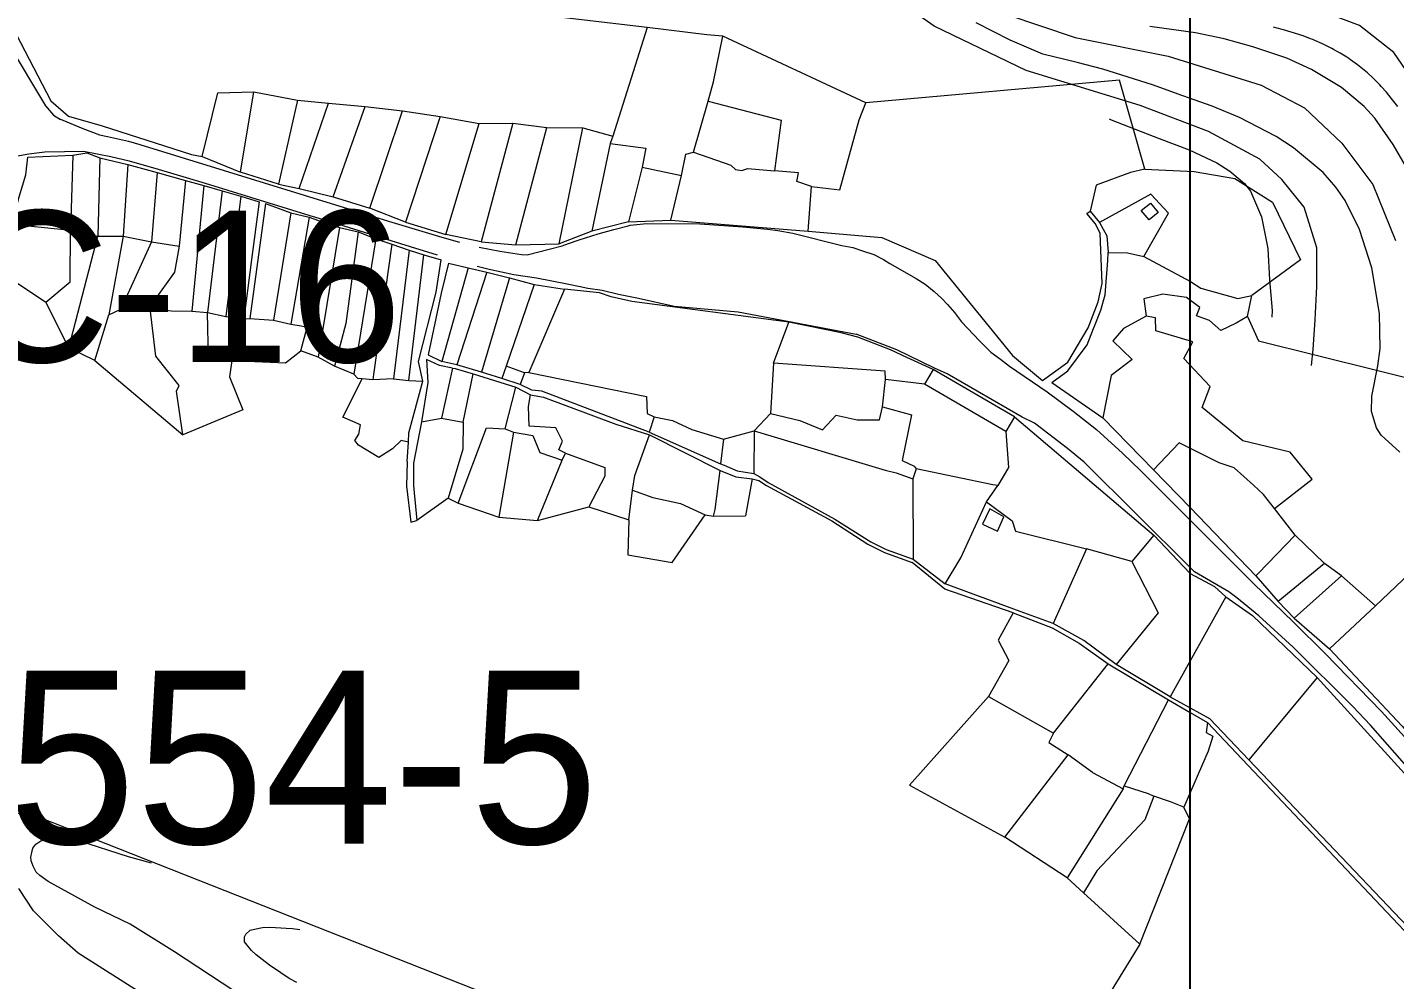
# Model space of a CAD drawing. Header units: metres. Extents: x 548946 to 557077, y 1838800 to 1845419.
# Drawn here: x 555462 to 556095, y 1840397 to 1840838 of the extents above; entities that cross this region are included whole.
import ezdxf
from ezdxf.enums import TextEntityAlignment as Align

# ---------------------------------------------------------------- set-up
doc = ezdxf.new("R2010")
doc.units = ezdxf.units.M
doc.header["$LTSCALE"] = 28
for name, color, linetype, lineweight in [('1', 7, 'Continuous', 13), ('10', 7, 'Continuous', 13), ('2', 7, 'Continuous', 13), ('22', 7, 'Continuous', 13), ('55', 7, 'Continuous', 35), ('60', 7, 'Continuous', 25)]:
    doc.layers.add(name, color=color, linetype=linetype, lineweight=lineweight)
doc.layers.add('61', color=7, linetype='Continuous')

msp = doc.modelspace()

# ---------------------------------------------------------------- linework, layer by layer
at = {"layer": '1'}
for points in [[(556056.23, 1840681.38), (556057.05, 1840688.78), (556057.91, 1840702.45), (556058.76, 1840717.84), (556058.76, 1840735.79), (556052.79, 1840754.6), (556042.56, 1840767.42), (556032.33, 1840776.82), (556008.47, 1840789.64), (555976.93, 1840801.61), (555924.08, 1840817.85), (555881.46, 1840838.37), (555826.91, 1840876.83), (555793.67, 1840894.78)], [(556111.19, 1840801.65), (556094.31, 1840826.18), (556078.45, 1840838.67), (556052.92, 1840848.33), (556024.28, 1840850.81), (555995.49, 1840852.21)], [(555915.22, 1840843.73), (555946.81, 1840833.17), (555989.88, 1840824.53), (556032.96, 1840811.09), (556053.06, 1840800.53), (556070.29, 1840784.22), (556084.65, 1840765.02), (556095.18, 1840739.1)], [(556097.11, 1840641.14), (556088.41, 1840649.14), (556086.33, 1840652.48), (556084.06, 1840660.05), (556084.13, 1840667.08), (556086.96, 1840681.15), (556087.98, 1840689.19), (556087.73, 1840705.32), (556084.15, 1840726.58), (556078.51, 1840744.26), (556071.77, 1840757.67), (556067.52, 1840763.85), (556061.64, 1840770.59), (556047.87, 1840782.11), (556039.83, 1840787.28), (556022.88, 1840796.07), (556010.31, 1840801.37), (555996.73, 1840806.21), (555982.61, 1840811.16), (555959.6, 1840818.47), (555947.8, 1840821.56), (555931.86, 1840825.43), (555916.7, 1840831.85), (555901, 1840839.98)], [(556100.17, 1840772.94), (556094.06, 1840783.54), (556085.57, 1840795.73), (556080.63, 1840801.25), (556070.15, 1840809.96), (556056.19, 1840818.27), (556044.85, 1840823.53), (556029.11, 1840828.83), (556015.84, 1840832.47), (556002.5, 1840835.22), (555981.38, 1840838.16)], [(555557.24, 1840391.9), (555529.8, 1840409.96), (555509.23, 1840422.74), (555492.86, 1840430.65), (555471.25, 1840442.48), (555467.4, 1840445.26), (555465.7, 1840446.81), (555464.31, 1840449.59), (555463.39, 1840452.06), (555463.23, 1840453.76), (555463.69, 1840455.93), (555464.16, 1840457.94), (555465.54, 1840459.79), (555467.86, 1840461.34), (555471.71, 1840462.42), (555474.64, 1840462.73), (555479.58, 1840462.58), (555485.28, 1840461.5), (555508.4, 1840454.02), (555518.96, 1840451.14)], [(555516.12, 1840389.77), (555485.18, 1840409.3), (555476.01, 1840417.35), (555464.55, 1840428.84), (555457.67, 1840439.18)]]:
    msp.add_lwpolyline(points, dxfattribs=at)
at = {"layer": '10'}
for p, q in [((555748.64, 1840837.78), (555732.7, 1840787.51)), ((555849.95, 1840802.89), (555783.64, 1840833.78)), ((555586.72, 1840804.07), (555577.92, 1840765.27)), ((555770.1, 1840780.08), (555776.86, 1840803.61)), ((555587.5, 1840763.2), (555601.07, 1840802.75)), ((555603.3, 1840759.32), (555618.06, 1840801.15)), ((555687.83, 1840737.15), (555702.17, 1840791.53)), ((555718.87, 1840791.31), (555732.7, 1840787.51)), ((555731.55, 1840784.04), (555723.04, 1840743.46)), ((555732.7, 1840787.51), (555731.55, 1840784.04)), ((555461.82, 1840777.82), (555482.75, 1840778.69)), ((555482.75, 1840778.69), (555481.61, 1840743.88)), ((555542.64, 1840778.1), (555560.41, 1840770.78)), ((555495.24, 1840777.36), (555494.34, 1840741.25)), ((555495.24, 1840777.36), (555508.21, 1840774.34)), ((555508.21, 1840774.34), (555506.05, 1840741.22)), ((555508.21, 1840774.34), (555521.84, 1840770.67)), ((555746.33, 1840773.11), (555764.55, 1840769.25)), ((555521.84, 1840770.67), (555519.15, 1840738.54)), ((555521.84, 1840770.67), (555534.82, 1840766.97)), ((555534.82, 1840766.97), (555531.98, 1840736.6)), ((555534.82, 1840766.97), (555543.36, 1840764.62)), ((555577.92, 1840765.27), (555560.41, 1840770.78)), ((555759.58, 1840748.65), (555764.55, 1840769.25)), ((555543.36, 1840764.62), (555537.79, 1840706.5)), ((555543.36, 1840764.62), (555551.86, 1840762.11)), ((555551.86, 1840762.11), (555545.13, 1840705.84)), ((555551.86, 1840762.11), (555560.58, 1840759.68)), ((555560.58, 1840759.68), (555553.5, 1840703.96)), ((555560.58, 1840759.68), (555569.02, 1840757.12)), ((555603.3, 1840759.32), (555620.3, 1840754.14)), ((555823.14, 1840743.44), (555824.69, 1840764.14)), ((555571.97, 1840756.35), (555564.74, 1840703.05)), ((555569.02, 1840757.12), (555565.48, 1840730.41)), ((555571.97, 1840756.35), (555583.67, 1840751.93)), ((555953.68, 1840752.69), (555958.14, 1840747.56)), ((555454.5, 1840746.74), (555481.61, 1840743.88)), ((555583.67, 1840751.93), (555575.58, 1840702.25)), ((555583.67, 1840751.93), (555592.12, 1840750.04)), ((555592.12, 1840750.04), (555583.72, 1840700.51)), ((555598.57, 1840747.66), (555591.25, 1840699.05)), ((555592.12, 1840750.04), (555598.57, 1840747.66)), ((555598.57, 1840747.66), (555606.21, 1840745.13)), ((555740.04, 1840747.77), (555723.04, 1840743.46)), ((555480.8, 1840689.48), (555494.34, 1840741.25)), ((555481.61, 1840743.88), (555494.34, 1840741.25)), ((555494.34, 1840741.25), (555506.05, 1840741.22)), ((555506.05, 1840741.22), (555499.44, 1840704.84)), ((555506.05, 1840741.22), (555519.15, 1840738.54)), ((555606.21, 1840745.13), (555596.29, 1840685.16)), ((555606.21, 1840745.13), (555614.82, 1840743.24)), ((555614.82, 1840743.24), (555623.07, 1840739.96)), ((555623.07, 1840739.96), (555630.4, 1840737.41)), ((555519.15, 1840738.54), (555504.96, 1840707.41)), ((555519.15, 1840738.54), (555531.98, 1840736.6)), ((555630.4, 1840737.41), (555621.88, 1840677.22)), ((555630.4, 1840737.41), (555638.39, 1840734.63)), ((555638.39, 1840734.63), (555631.19, 1840675.2)), ((555638.39, 1840734.63), (555645.3, 1840732.6)), ((555442.33, 1840729.16), (555470.27, 1840710.63)), ((555638.25, 1840674.35), (555645.3, 1840732.6)), ((555645.3, 1840732.6), (555653.22, 1840730.28)), ((555656.59, 1840728.74), (555665.76, 1840726.56)), ((555665.76, 1840726.56), (555653.63, 1840683.15)), ((555674.48, 1840724.56), (555660.5, 1840681.67)), ((555665.76, 1840726.56), (555674.48, 1840724.56)), ((555684.83, 1840721.84), (555671.97, 1840678.21)), ((555674.48, 1840724.56), (555684.83, 1840721.84)), ((555684.83, 1840721.84), (555696.37, 1840718.8)), ((555696.37, 1840718.8), (555683.31, 1840681.07)), ((555710.36, 1840716.64), (555693.91, 1840678.1)), ((555696.37, 1840718.8), (555710.36, 1840716.64)), ((556026.6, 1840703.99), (556028.63, 1840713.71)), ((555492.93, 1840683.68), (555499.44, 1840704.84)), ((555499.44, 1840704.84), (555504.96, 1840707.41)), ((555504.96, 1840707.41), (555518.59, 1840707.67)), ((555537.79, 1840706.5), (555545.13, 1840705.84)), ((555545.13, 1840705.84), (555553.5, 1840703.96)), ((555553.5, 1840703.96), (555561.82, 1840702.85)), ((555561.82, 1840702.85), (555564.74, 1840703.05)), ((555564.74, 1840703.05), (555575.58, 1840702.25)), ((555575.58, 1840702.25), (555583.72, 1840700.51)), ((555807.11, 1840682.42), (555814.23, 1840701.36)), ((555492.93, 1840683.68), (555533.58, 1840649.24)), ((555881.11, 1840679.46), (555868.88, 1840685.03)), ((555658.55, 1840680.06), (555653.36, 1840657.01)), ((555663.37, 1840655.04), (555668.15, 1840677.43)), ((555668.15, 1840677.43), (555687.83, 1840671.32)), ((555681.3, 1840675.27), (555671.97, 1840678.21)), ((555683.31, 1840681.07), (555681.3, 1840675.27)), ((555691.81, 1840677.98), (555683.31, 1840681.07)), ((555691.81, 1840677.98), (555689.91, 1840672.56)), ((555693.91, 1840678.1), (555691.81, 1840677.98)), ((555807.11, 1840682.42), (555805.74, 1840659.09)), ((555881.11, 1840679.46), (555877.04, 1840672.72)), ((555918.76, 1840657.57), (555881.11, 1840679.46)), ((555631.19, 1840675.2), (555621.65, 1840674.73)), ((555631.19, 1840675.2), (555638.25, 1840674.35)), ((555638.25, 1840674.35), (555644.72, 1840674.14)), ((555689.91, 1840672.56), (555681.3, 1840675.27)), ((555682.96, 1840652.06), (555687.83, 1840671.32)), ((555687.83, 1840671.32), (555694.59, 1840667.8)), ((555857.55, 1840662.17), (555858.93, 1840674.82)), ((555877.04, 1840672.72), (555858.93, 1840674.82)), ((555914.66, 1840650.74), (555877.04, 1840672.72)), ((555935.94, 1840673.45), (555959.54, 1840657.03)), ((555748.69, 1840659.09), (555751.93, 1840657.57)), ((555751.93, 1840657.57), (555749.54, 1840650.48)), ((555798.11, 1840651.11), (555805.74, 1840659.09)), ((555918.76, 1840657.57), (555914.66, 1840650.74)), ((555918.76, 1840657.57), (555983.2, 1840602.73)), ((555644.2, 1840655.27), (555640.5, 1840636.13)), ((555644.2, 1840655.27), (555653.36, 1840657.01)), ((555653.36, 1840657.01), (555663.37, 1840655.04)), ((555663.37, 1840655.04), (555663.35, 1840642.62)), ((555682.96, 1840652.06), (555686.76, 1840650.39)), ((555734.17, 1840654.22), (555749.68, 1840649.28)), ((555798.11, 1840651.11), (555798.01, 1840631.38)), ((555798.11, 1840651.11), (555858.84, 1840632.82)), ((555959.54, 1840657.03), (555983.12, 1840633.1)), ((555637.48, 1840636.82), (555638.11, 1840645.87)), ((555686.76, 1840650.39), (555679.99, 1840611.11)), ((555749.54, 1840650.48), (555782.6, 1840635.86)), ((555749.68, 1840649.28), (555782.37, 1840632.73)), ((555783.96, 1840647.19), (555782.6, 1840635.86)), ((555709.31, 1840637.55), (555710.87, 1840640.79)), ((555697.83, 1840609.53), (555709.31, 1840637.55)), ((555782.6, 1840635.86), (555785.08, 1840634.81)), ((555873.25, 1840633.5), (555871.72, 1840628.93)), ((555983.12, 1840633.1), (556000, 1840615.56)), ((555797.2, 1840628.92), (555794.1, 1840611.68)), ((555871.72, 1840628.93), (555871.82, 1840591.62)), ((555905.82, 1840618.2), (555910.98, 1840625.8)), ((555656.53, 1840619.91), (555661.16, 1840617.56)), ((555740.16, 1840609.92), (555741.81, 1840623.58)), ((555661.16, 1840617.56), (555679.99, 1840611.11)), ((555697.83, 1840609.53), (555721.63, 1840615.83)), ((555721.63, 1840615.83), (555740.16, 1840609.92)), ((556000, 1840615.56), (556030.44, 1840583.94)), ((556048.67, 1840602.75), (556039.07, 1840615.11)), ((555679.99, 1840611.11), (555697.83, 1840609.53)), ((555775.56, 1840612.19), (555779.35, 1840611.64)), ((555779.35, 1840611.64), (555794.1, 1840611.68)), ((556048.67, 1840602.75), (556062.24, 1840589.68)), ((555952.11, 1840596.51), (555936.56, 1840561.9)), ((556062.24, 1840589.68), (556040.87, 1840572.07)), ((556070.15, 1840584), (556062.24, 1840589.68)), ((556030.44, 1840583.94), (556040.87, 1840572.07)), ((556048.25, 1840564.43), (556070.15, 1840584)), ((556070.15, 1840584), (556085.81, 1840570.09)), ((556016.62, 1840574.18), (555990.75, 1840527.9)), ((556064.6, 1840550.11), (556085.81, 1840570.09)), ((555936.71, 1840511.07), (555962.11, 1840543.2)), ((555962.11, 1840543.2), (555990, 1840526.54)), ((555990.75, 1840527.9), (555965.76, 1840542.97)), ((556058.82, 1840536.92), (556027.15, 1840498.85)), ((555906.69, 1840528.13), (555870.12, 1840487.12)), ((555906.69, 1840528.13), (555936.71, 1840511.07)), ((555969.56, 1840486.73), (555990, 1840526.54)), ((555990, 1840526.54), (556000, 1840520.76)), ((555990.75, 1840527.9), (556000, 1840522.84)), ((556000, 1840520.76), (556008.01, 1840516.13)), ((555954.84, 1840492.95), (555943.6, 1840501.1)), ((555954.84, 1840492.95), (555969.05, 1840485.32)), ((556027.15, 1840498.85), (556100.65, 1840421.67)), ((555870.12, 1840487.12), (555914.2, 1840462.97)), ((555969.05, 1840485.32), (555969.56, 1840486.73)), ((555969.05, 1840485.32), (555943.09, 1840444.16)), ((555943.09, 1840444.16), (555950.68, 1840437.24)), ((555950.68, 1840437.24), (555976.82, 1840413.41)), ((555976.82, 1840413.41), (555889.08, 1840271.77))]:
    msp.add_line(p, q, dxfattribs=at)
for points in [[(555748.64, 1840837.78), (555685.35, 1840845.15), (555649.8, 1840896.11)], [(555448.26, 1840850.12), (555472.57, 1840803.86), (555480.71, 1840796.65)], [(555783.64, 1840833.78), (555776.29, 1840834.39), (555748.64, 1840837.78)], [(555776.86, 1840803.61), (555779.34, 1840812.54), (555783.64, 1840833.78)], [(555979.04, 1840772.14), (555967.33, 1840813.31), (555849.95, 1840802.89)], [(555542.64, 1840778.1), (555549.78, 1840807.53), (555566.45, 1840807.92)], [(555560.41, 1840770.78), (555566.45, 1840807.92), (555586.72, 1840804.07), (555601.07, 1840802.75), (555618.06, 1840801.15), (555635.4, 1840799.17), (555652.74, 1840796.59), (555670.83, 1840793.37), (555686.49, 1840793.41), (555702.17, 1840791.53), (555718.87, 1840791.31)], [(555776.86, 1840803.61), (555810.62, 1840794.86), (555807.53, 1840771.46)], [(555480.71, 1840796.65), (555496.35, 1840792.26), (555537.7, 1840779.05), (555542.64, 1840778.1)], [(555636.7, 1840747.64), (555620.3, 1840754.14), (555635.4, 1840799.17)], [(555824.69, 1840764.14), (555837.88, 1840762.69), (555846.81, 1840794.99), (555849.95, 1840802.89)], [(555652.74, 1840796.59), (555636.7, 1840747.64), (555655.36, 1840741.91)], [(555671.85, 1840738.53), (555655.36, 1840741.91), (555670.83, 1840793.37)], [(555686.49, 1840793.41), (555671.85, 1840738.53), (555687.83, 1840737.15), (555707.83, 1840737.58)], [(555723.04, 1840743.46), (555707.83, 1840737.58), (555718.87, 1840791.31)], [(555731.55, 1840784.04), (555748.01, 1840781.97), (555746.33, 1840773.11)], [(555454.5, 1840746.74), (555457.95, 1840759.4), (555460.9, 1840769.63), (555461.82, 1840777.82)], [(555482.75, 1840778.69), (555489.16, 1840779.68), (555495.24, 1840777.36)], [(555764.55, 1840769.25), (555766.53, 1840779.06), (555770.1, 1840780.08)], [(555770.1, 1840780.08), (555787.38, 1840774.09), (555789.57, 1840771.97), (555792.41, 1840771.63), (555795.24, 1840772.57), (555807.53, 1840771.46)], [(555746.33, 1840773.11), (555740.04, 1840747.77), (555759.58, 1840748.65), (555823.14, 1840743.44)], [(555824.69, 1840764.14), (555817.91, 1840766.55), (555818.68, 1840770.45), (555807.53, 1840771.46)], [(555979.04, 1840772.14), (555972.48, 1840770.62), (555956.56, 1840764.75), (555953.68, 1840752.69)], [(555979.04, 1840772.14), (556001.93, 1840771.04), (556020.8, 1840767.8), (556038.18, 1840756.91), (556051.17, 1840730.19), (556028.63, 1840713.71)], [(555577.92, 1840765.27), (555587.5, 1840763.2), (555603.3, 1840759.32)], [(555978.62, 1840731.75), (555989.99, 1840751.82), (555981.84, 1840760.61), (555958.14, 1840747.56)], [(555931.7, 1840674.34), (555943.34, 1840682.92), (555952.79, 1840698.74), (555957.51, 1840710.86), (555959.31, 1840719.26), (555958.35, 1840742.43), (555956.21, 1840746.89), (555952.26, 1840751.67), (555953.68, 1840752.69)], [(555958.14, 1840747.56), (555961.54, 1840741.35), (555962.15, 1840733.62)], [(555470.27, 1840710.63), (555481.55, 1840720.06), (555481.61, 1840743.88)], [(555614.82, 1840743.24), (555609.17, 1840700.75), (555603.91, 1840681.03)], [(555623.07, 1840739.96), (555612.83, 1840677.25), (555603.91, 1840681.03)], [(555823.14, 1840743.44), (555857.35, 1840740.61), (555882.06, 1840729.98), (555917.78, 1840685.87), (555931.7, 1840674.34)], [(555531.98, 1840736.6), (555529.78, 1840724.59), (555520.04, 1840710.89), (555518.59, 1840707.67)], [(555955.8, 1840699.58), (555958.74, 1840706.94), (555960.73, 1840714.05), (555961.88, 1840729.94), (555962.15, 1840733.62)], [(555962.15, 1840733.62), (555971.02, 1840733.46), (555978.62, 1840731.75)], [(555565.48, 1840730.41), (555565.31, 1840729.18), (555561.82, 1840702.85)], [(555644.72, 1840674.14), (555642.72, 1840683.12), (555650.95, 1840715.28), (555653.22, 1840730.28)], [(555656.59, 1840728.74), (555653.24, 1840714.73), (555647.18, 1840686.28), (555653.63, 1840683.15)], [(555978.62, 1840731.75), (556000.27, 1840720.13), (556004.96, 1840717.1), (556022.12, 1840712.37), (556028.63, 1840713.71)], [(555814.23, 1840701.36), (555741.61, 1840711.01), (555731.94, 1840713.17), (555726.58, 1840714.91), (555710.36, 1840716.64)], [(556026.6, 1840703.99), (556021.37, 1840700.93), (556014.24, 1840697.5), (556008.93, 1840702.1), (556003, 1840704.35), (556004.54, 1840708.16), (555998.34, 1840712.73), (555987.43, 1840714.39), (555978.66, 1840712.13), (555979.62, 1840704.13)], [(555492.93, 1840683.68), (555480.8, 1840689.48), (555470.27, 1840710.63)], [(555518.59, 1840707.67), (555528.33, 1840706.59), (555537.79, 1840706.5)], [(555533.58, 1840649.24), (555530.69, 1840669.45), (555531.99, 1840672.08), (555521.13, 1840685.65), (555518.59, 1840707.67)], [(555556.3, 1840683.62), (555545.5, 1840684.23), (555545.13, 1840705.84)], [(555979.62, 1840704.13), (555969.25, 1840698.42), (555964.29, 1840692.68), (555973.19, 1840684.12), (555963.54, 1840676.68), (555959.54, 1840657.03)], [(556039.07, 1840615.11), (556056.47, 1840628.63), (556046.31, 1840641.17), (556024.51, 1840646.45), (556005.64, 1840661.93), (556009.35, 1840671.55), (555997.18, 1840684.54), (556001.22, 1840692.27), (555984.14, 1840697.41), (555984, 1840703.45), (555979.62, 1840704.13)], [(556026.6, 1840703.99), (556031.68, 1840692.76), (556113.64, 1840672.35)], [(555583.72, 1840700.51), (555588.44, 1840699.7), (555591.25, 1840699.05)], [(555603.91, 1840681.03), (555596.29, 1840685.16), (555588.27, 1840688.04), (555591.25, 1840699.05)], [(555868.88, 1840685.03), (555861.29, 1840688.49), (555846.22, 1840694.48), (555838.49, 1840696.37), (555814.23, 1840701.36)], [(555935.94, 1840673.45), (555943.44, 1840678.83), (555952.34, 1840690.92), (555955.33, 1840698.42), (555955.8, 1840699.58)], [(555556.3, 1840683.62), (555555.27, 1840676.06), (555561.5, 1840660.75), (555533.58, 1840649.24)], [(555556.3, 1840683.62), (555581.11, 1840682.55), (555588.27, 1840688.04)], [(555658.55, 1840680.06), (555652.5, 1840681.33), (555646.48, 1840684.05), (555647.02, 1840673.49), (555644.2, 1840655.27)], [(555671.97, 1840678.21), (555660.5, 1840681.67), (555653.63, 1840683.15)], [(555616.62, 1840675.09), (555614.67, 1840675.32), (555612.83, 1840677.25)], [(555621.88, 1840677.22), (555621.65, 1840674.73), (555616.62, 1840675.09)], [(555658.55, 1840680.06), (555659.78, 1840679.93), (555668.15, 1840677.43)], [(555693.91, 1840678.1), (555748.35, 1840666.9), (555748.69, 1840659.09)], [(555858.93, 1840674.82), (555858.79, 1840678.72), (555807.11, 1840682.42)], [(555638.11, 1840645.87), (555634.72, 1840646.59), (555630.71, 1840642.7), (555624.35, 1840638.77), (555615.04, 1840644.39), (555613.36, 1840646.57), (555615.18, 1840649.53), (555615.88, 1840653.8), (555607.68, 1840657.38), (555616.62, 1840675.09)], [(555638.11, 1840645.87), (555638.32, 1840650.14), (555644.72, 1840674.14)], [(555699.9, 1840669.4), (555695.22, 1840669.86), (555689.91, 1840672.56)], [(555710.87, 1840640.79), (555707.67, 1840642.23), (555709.41, 1840646.24), (555706.34, 1840652.47), (555694.07, 1840653.31), (555693.67, 1840662.31), (555694.59, 1840667.8)], [(555694.59, 1840667.8), (555700.68, 1840666.64), (555734.17, 1840654.22)], [(555749.54, 1840650.48), (555733.86, 1840656.43), (555699.9, 1840669.4)], [(555751.93, 1840657.57), (555760.38, 1840655.89), (555769.27, 1840651.7), (555783.96, 1840647.19), (555798.11, 1840651.11)], [(555805.74, 1840659.09), (555819.3, 1840655.93), (555829.75, 1840651.54), (555836.14, 1840658.35), (555845.9, 1840656.09), (555856.17, 1840656.22), (555857.55, 1840662.17)], [(555857.55, 1840662.17), (555871.08, 1840658.42), (555866.65, 1840637.31), (555866.7, 1840637.34), (555872.32, 1840634.65), (555873.25, 1840633.5)], [(555661.16, 1840617.56), (555674.19, 1840652.48), (555682.96, 1840652.06)], [(555686.76, 1840650.39), (555695.7, 1840648.86), (555698.93, 1840641), (555709.31, 1840637.55)], [(555741.81, 1840623.58), (555742.94, 1840630.43), (555749.68, 1840649.28)], [(555914.66, 1840650.74), (555915.91, 1840634.18), (555910.98, 1840625.8)], [(556039.07, 1840615.11), (556034.02, 1840621.62), (556029.39, 1840625.89), (556020.45, 1840634), (556013.42, 1840636.31), (555994.93, 1840645.51), (555983.12, 1840633.1)], [(555663.35, 1840642.62), (555656.53, 1840619.91), (555641.92, 1840609.55)], [(555710.87, 1840640.79), (555728.98, 1840634.16), (555728.97, 1840630.08), (555721.63, 1840615.83)], [(555637.48, 1840636.82), (555637.17, 1840625.43), (555639.24, 1840608.78), (555641.92, 1840609.55)], [(555640.5, 1840636.13), (555640.43, 1840625.73), (555640.9, 1840620.65)], [(555779.35, 1840611.64), (555780.19, 1840614.65), (555782.37, 1840632.73)], [(555782.37, 1840632.73), (555789.64, 1840629.86), (555797.2, 1840628.92)], [(555785.08, 1840634.81), (555785.65, 1840634.58), (555790.37, 1840632.59), (555798.01, 1840631.38)], [(555858.84, 1840632.82), (555863.97, 1840631.58), (555871.72, 1840628.93)], [(555910.98, 1840625.8), (555908.69, 1840626.13), (555873.25, 1840633.5)], [(555797.2, 1840628.92), (555800.32, 1840628.16), (555803.89, 1840625.72)], [(555798.01, 1840631.38), (555800.88, 1840629.85), (555804.74, 1840627.12), (555835.56, 1840610.2), (555852.16, 1840599.75), (555859.28, 1840596.21), (555871.82, 1840591.62), (555886.55, 1840580.32)], [(555803.89, 1840625.72), (555834.1, 1840609.44), (555850.87, 1840598.58), (555858.59, 1840594.79), (555871.28, 1840590.18)], [(555640.9, 1840620.65), (555641.03, 1840619.26), (555641.92, 1840609.55)], [(555741.81, 1840623.58), (555751.22, 1840620.24), (555764.03, 1840617.45), (555775.56, 1840612.19)], [(555886.55, 1840580.32), (555893.87, 1840592.23), (555905.82, 1840618.2)], [(555905.82, 1840618.2), (555917.64, 1840609.49), (555919.23, 1840604.57), (555952.11, 1840596.51)], [(555740.16, 1840609.92), (555739.72, 1840593.65), (555760.19, 1840590.12), (555775.56, 1840612.19)], [(555983.2, 1840602.73), (555973.01, 1840590.54), (555952.11, 1840596.51)], [(555983.2, 1840602.73), (555999.88, 1840585.15), (556000, 1840585.08)], [(556048.67, 1840602.75), (556031.53, 1840585.05), (556030.44, 1840583.94)], [(555918.11, 1840566.89), (555886.42, 1840577.77), (555871.28, 1840590.18)], [(555973.01, 1840590.54), (555985.19, 1840566.77), (555965.76, 1840542.97)], [(556128.64, 1840547.5), (556104.6, 1840587.78), (556085.81, 1840570.09)], [(556000, 1840585.08), (556011.28, 1840578.97), (556016.62, 1840574.18)], [(555936.56, 1840561.9), (555921.3, 1840567.44), (555886.55, 1840580.32)], [(556016.62, 1840574.18), (556028.89, 1840565.61), (556058.82, 1840536.92)], [(556040.87, 1840572.07), (556048.25, 1840564.43), (556064.6, 1840550.11)], [(555918.11, 1840566.89), (555911.18, 1840554.11), (555916.1, 1840544.75), (555906.69, 1840528.13)], [(555918.11, 1840566.89), (555936.2, 1840559.86), (555948.66, 1840552.8), (555962.11, 1840543.2)], [(555965.76, 1840542.97), (555950.75, 1840554.09), (555936.56, 1840561.9)], [(556064.6, 1840550.11), (556098.21, 1840514.37), (556101.22, 1840510.85), (556112.51, 1840497.65), (556138.3, 1840461.04)], [(556058.82, 1840536.92), (556117.96, 1840471.95), (556134.19, 1840444.57)], [(556000, 1840522.84), (556009.02, 1840517.9), (556027.15, 1840498.85)], [(556008.01, 1840516.13), (556007.4, 1840511.46), (556010.59, 1840509.7), (556008.31, 1840502.86), (555997.17, 1840476.94)], [(556008.01, 1840516.13), (556099.12, 1840419.74), (556131.28, 1840379.18), (556175.51, 1840295.3)], [(555936.71, 1840511.07), (555934.62, 1840506.83), (555943.6, 1840501.1)], [(555943.09, 1840444.16), (555914.2, 1840462.97), (555943.6, 1840501.1)], [(555969.56, 1840486.73), (555980.58, 1840483.15), (555983.25, 1840481.96)], [(555983.25, 1840481.96), (555978.99, 1840471.05), (555956.88, 1840447.36), (555950.68, 1840437.24)], [(555997.17, 1840476.94), (555990.99, 1840479.28), (555983.25, 1840481.96)], [(555889.08, 1840271.77), (555741.93, 1840363.58), (555461.49, 1840474.44), (555393.35, 1840466.46), (555369.63, 1840454.42), (555346.63, 1840431.4), (555328.55, 1840439.39), (555314.07, 1840453.43)], [(555976.82, 1840413.41), (555999.69, 1840471.48), (555997.17, 1840476.94)]]:
    msp.add_lwpolyline(points, dxfattribs=at)
for points in [[(555977.39, 1840753.05), (555981.71, 1840756.52), (555985.31, 1840752.13), (555981.06, 1840748.77)], [(555907.25, 1840615.01), (555903.88, 1840607.84), (555910.85, 1840604.56), (555913.82, 1840611.27)]]:
    msp.add_lwpolyline(points, close=True, dxfattribs=at)
at = {"layer": '2'}
for points in [[(556096.21, 1840801.18), (556094.32, 1840803.58), (556093.75, 1840804.28), (556093.16, 1840805), (556090.89, 1840807.76), (556088.48, 1840810.52), (556087.81, 1840811.25), (556087.14, 1840811.96), (556084.7, 1840814.39), (556082.1, 1840816.74), (556081.33, 1840817.4), (556080.54, 1840818.07), (556077.47, 1840820.52), (556074.3, 1840822.86), (556073.44, 1840823.45), (556072.59, 1840824.02), (556069.57, 1840825.9), (556066.48, 1840827.6), (556065.59, 1840828.07), (556064.69, 1840828.54), (556061.27, 1840830.2), (556057.76, 1840831.77), (556056.79, 1840832.17), (556055.82, 1840832.55), (556052.33, 1840833.83), (556048.83, 1840834.98), (556047.85, 1840835.29), (556046.87, 1840835.59), (556043.3, 1840836.66), (556039.7, 1840837.63), (556038.7, 1840837.87)], [(555962.52, 1840795.42), (555963.43, 1840795.1), (555985.65, 1840786.39), (555999.56, 1840781.12), (556012.34, 1840775.11), (556018.36, 1840771.34), (556025.23, 1840765.54), (556028.01, 1840762.08), (556033.07, 1840750.12), (556035.96, 1840735.49), (556036.85, 1840721), (556037.95, 1840706.77), (556037.92, 1840703.66)], [(555586.43, 1840395.77), (555582.93, 1840397.52), (555578.99, 1840400.16), (555573.76, 1840403.78), (555570.36, 1840406.39), (555567.54, 1840408.55), (555565.38, 1840410.58), (555562.22, 1840414.48), (555562.13, 1840416.79), (555562.79, 1840418.14), (555564.76, 1840419.99), (555566.81, 1840420.47), (555570.51, 1840421.17), (555573.64, 1840421.38), (555576.51, 1840421.23), (555581.5, 1840420.94), (555584.49, 1840420.71), (555587.75, 1840420.26)]]:
    msp.add_lwpolyline(points, dxfattribs=at)
at = {"layer": '22'}
msp.add_line((555452.73, 1840830.4), (555470.13, 1840801.43), dxfattribs=at)
for points in [[(555470.13, 1840801.43), (555473.7, 1840797.15), (555477.05, 1840795.19)], [(555476.29, 1840795.64), (555487.36, 1840790.94), (555491.83, 1840789.37), (555495.08, 1840788.07), (555498.76, 1840787.3), (555508.53, 1840785.17), (555513.78, 1840783.64)], [(555456.26, 1840778.22), (555462.35, 1840779.31), (555469.72, 1840780.21), (555478.85, 1840780.37), (555487.71, 1840780.51), (555500.28, 1840778.02), (555508.73, 1840776), (555522.16, 1840772.24), (555535.16, 1840768.33), (555543.93, 1840765.65), (555583.98, 1840753.36), (555592.43, 1840750.79), (555599.21, 1840748.7), (555615.14, 1840743.77), (555623.5, 1840741.2), (555638.95, 1840736.33), (555651.43, 1840732.55)], [(555513.78, 1840783.64), (555628.92, 1840748.06), (555653.55, 1840740.69), (555661.69, 1840738.4)], [(555670.83, 1840736.15), (555680.37, 1840734.22), (555690.51, 1840732.64), (555693.04, 1840732.61), (555703.19, 1840735.17), (555709.28, 1840736.78), (555712.16, 1840737.82), (555717.11, 1840739.43), (555725.97, 1840742.23), (555733.23, 1840744.29), (555739.91, 1840745.94), (555740.83, 1840746.21), (555748.43, 1840746.97), (555772.95, 1840746.84), (555792.91, 1840745.48), (555804.34, 1840744.35), (555809.17, 1840743.8), (555816.16, 1840742.59), (555838.76, 1840736.8), (555843.81, 1840735.95)], [(555843.81, 1840735.95), (555848.39, 1840734.46), (555853.56, 1840732.62), (555858.07, 1840730.38), (555860.94, 1840728.47), (555873.23, 1840721.57), (555877.35, 1840718.91), (555881.53, 1840715.59), (555885.06, 1840712.34), (555887.73, 1840709.52), (555890.92, 1840705.81), (555894.2, 1840701.55), (555902.56, 1840692.8), (555907.79, 1840687.52), (555912.2, 1840684.18), (555916.41, 1840681.06), (555933.85, 1840669.06), (555945.9, 1840660.14), (555956.64, 1840651.68), (555968.72, 1840640.72), (555977.18, 1840632.52), (555989.7, 1840620.04), (556000, 1840609.77)], [(555669.97, 1840727.27), (555675.41, 1840725.87), (555686.91, 1840723.5), (555697.37, 1840721.84), (555711.64, 1840719.17), (555717.67, 1840717.95), (555721.1, 1840717.09), (555727.77, 1840716.19), (555735.44, 1840714.32), (555744.59, 1840712.43), (555761.21, 1840708.83), (555790.76, 1840706.18), (555845.41, 1840695.82)], [(555887.61, 1840677.53), (555881.61, 1840680.1), (555864.24, 1840688.61), (555845.41, 1840695.82)], [(556000, 1840587.87), (555950.92, 1840636.62), (555943.27, 1840642.9), (555927.93, 1840654.56), (555922.23, 1840657.41), (555887.61, 1840677.53)], [(556000, 1840609.77), (556020.5, 1840589.34), (556029.43, 1840580.48), (556047.97, 1840562.58), (556062.52, 1840548.05), (556088.62, 1840521.21), (556103.9, 1840504.31), (556112.16, 1840495.27), (556122.5, 1840482.16), (556127.62, 1840475.08), (556131.98, 1840468.65), (556137.22, 1840460.12), (556140.6, 1840454.28), (556144.42, 1840446.81), (556146.68, 1840442.12), (556149.41, 1840436.68), (556158.29, 1840417.32)], [(556157.99, 1840398.33), (556140.75, 1840434.85), (556135.78, 1840444.74), (556132.27, 1840451.32), (556129.27, 1840456.73), (556121.96, 1840467.95), (556115.16, 1840477.64), (556102.61, 1840493.16), (556083.51, 1840514.83), (556075.35, 1840523.55), (556047.78, 1840550.93), (556031.77, 1840565.42), (556021.65, 1840573.71), (556017.91, 1840576.62), (556002, 1840585.88), (556000, 1840587.87)]]:
    msp.add_lwpolyline(points, dxfattribs=at)
at = {"layer": '60'}
msp.add_line((556000, 1840000), (556000, 1841000), dxfattribs=at)

# ---------------------------------------------------------------- texts
at = {"layer": '55'}
msp.add_text('842554-5', height=80, dxfattribs=at).set_placement((555500, 1840460), align=Align.CENTER)
at = {"layer": '61'}
msp.add_text('DC-16', height=70, dxfattribs=at).set_placement((555499.89, 1840682.95), align=Align.CENTER)

doc.saveas('drawing.dxf')
